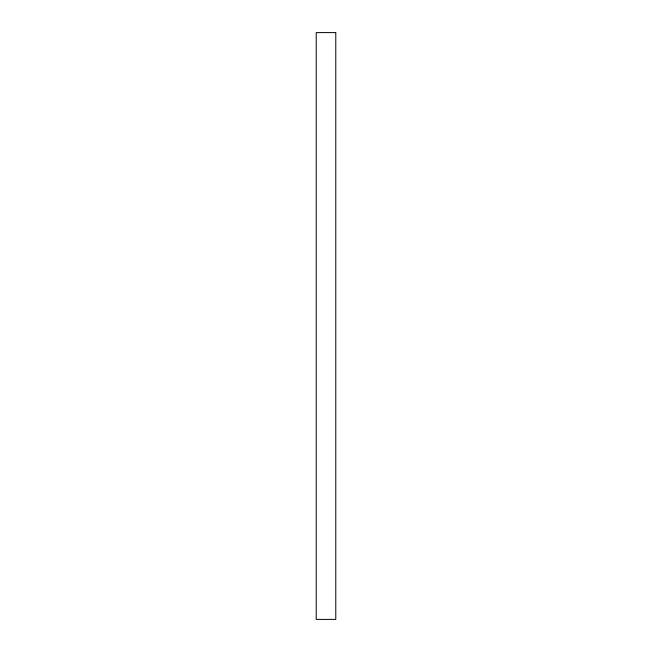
<?xml version="1.0" encoding="UTF-8"?>
<svg xmlns="http://www.w3.org/2000/svg" width="652" height="652" viewBox="0 0 652 652"><rect width="100%" height="100%" fill="white"/><g stroke="black" fill="none" stroke-linecap="round" stroke-linejoin="round"><path stroke-width="0.98" d="M335.78 32.6L316.22 32.6L316.22 619.4L335.78 619.4L335.78 32.6"/></g></svg>
